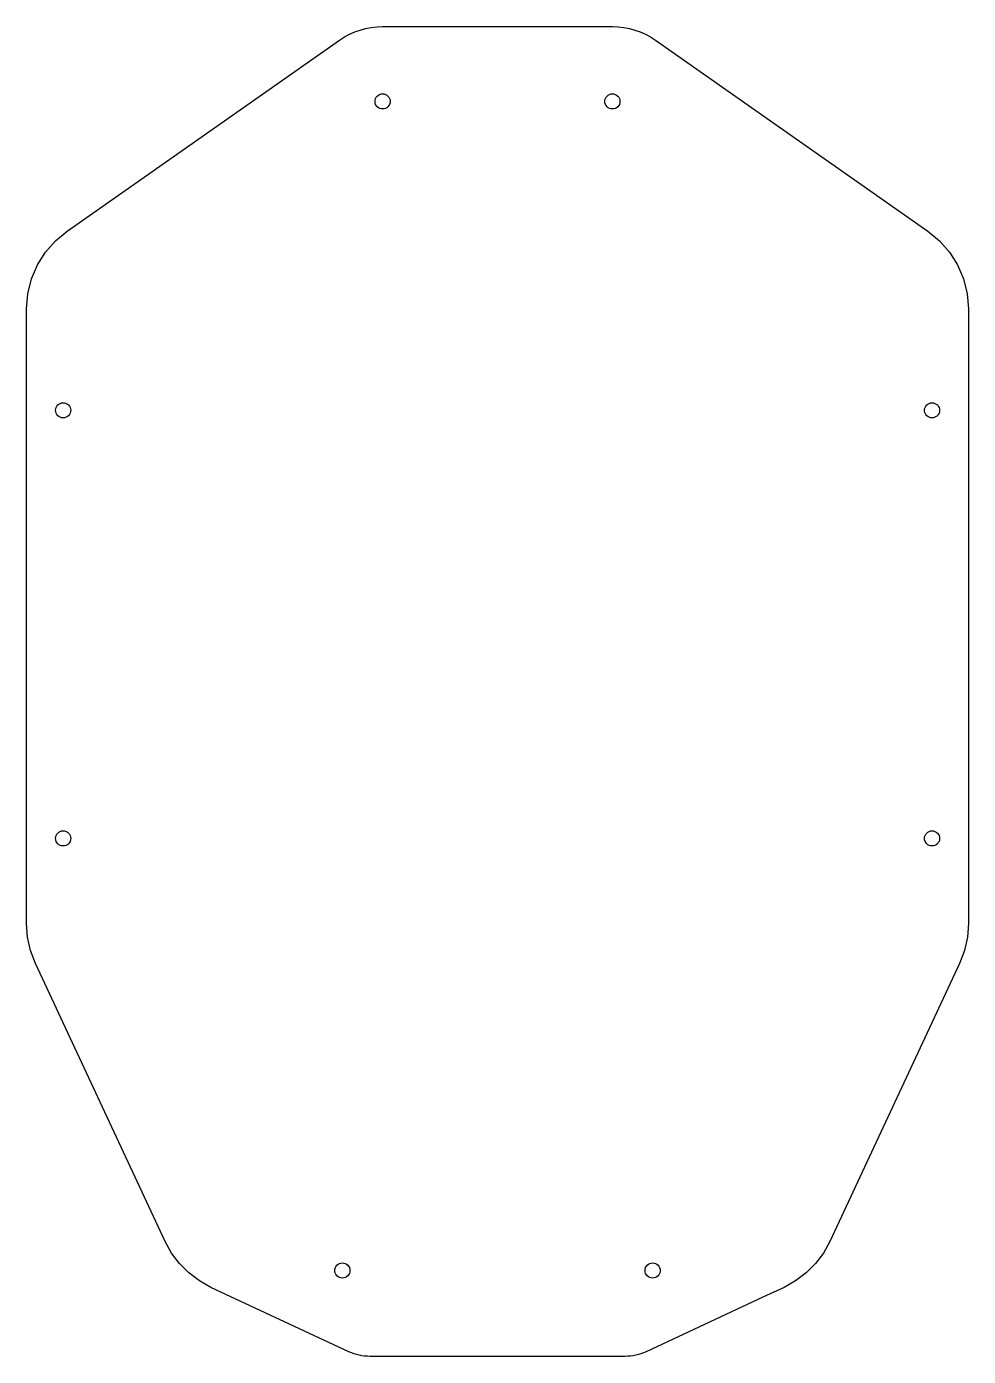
# Model space of a CAD drawing. Header units: millimetres. Extents: x -94 to 94, y -133 to 133.
import ezdxf

# ---------------------------------------------------------------- set-up
doc = ezdxf.new("R2010")
doc.units = ezdxf.units.MM
doc.layers.get('0').update_dxf_attribs({"linetype": 'CONTINUOUS'})

msp = doc.modelspace()

# ---------------------------------------------------------------- linework, layer by layer
msp.add_lwpolyline([(-94.46, -46.51), (-94.46, 76.75), (-94.21, 79.78), (-93.49, 82.74), (-92.3, 85.54), (-90.69, 88.12), (-88.68, 90.41), (-86.33, 92.35), (-31.66, 130.64, -0.153915), (-23.05, 133.35), (23.05, 133.35, -0.153915), (31.66, 130.64), (86.33, 92.35), (88.68, 90.41), (90.69, 88.12), (92.3, 85.54), (93.49, 82.74), (94.21, 79.78), (94.46, 76.75), (94.46, -46.51), (94.26, -49.27), (93.66, -51.97), (92.67, -54.56), (66.68, -110.29), (65.39, -112.62), (63.79, -114.74), (61.91, -116.62), (59.79, -118.22), (57.47, -119.51), (53.19, -121.5), (29.79, -132.41, -0.109516), (25.56, -133.35), (-25.56, -133.35, -0.109516), (-29.79, -132.41), (-57.47, -119.51), (-59.79, -118.22), (-61.91, -116.62), (-63.79, -114.74), (-65.39, -112.62), (-66.68, -110.29), (-92.67, -54.56), (-93.66, -51.97), (-94.26, -49.27)], format="xyb", close=True)
msp.add_lwpolyline([(-94.46, -46.51), (-94.46, 76.75), (-94.21, 79.78), (-93.49, 82.74), (-92.3, 85.54), (-90.69, 88.12), (-88.68, 90.41), (-86.33, 92.35), (-31.66, 130.64, -0.153915), (-23.05, 133.35), (23.05, 133.35, -0.153915), (31.66, 130.64), (86.33, 92.35), (88.68, 90.41), (90.69, 88.12), (92.3, 85.54), (93.49, 82.74), (94.21, 79.78), (94.46, 76.75), (94.46, -46.51), (94.26, -49.27), (93.66, -51.97), (92.67, -54.56), (66.68, -110.29), (65.39, -112.62), (63.79, -114.74), (61.91, -116.62), (59.79, -118.22), (57.47, -119.51), (53.19, -121.5), (29.79, -132.41, -0.109516), (25.56, -133.35), (-25.56, -133.35, -0.109516), (-29.79, -132.41), (-57.47, -119.51), (-59.79, -118.22), (-61.91, -116.62), (-63.79, -114.74), (-65.39, -112.62), (-66.68, -110.29), (-92.67, -54.56), (-93.66, -51.97), (-94.26, -49.27)], format="xyb", close=True)
for centre in [(-23.05, 118.35), (23.05, 118.35), (-87.13, 56.39), (-87.13, 56.39), (87.16, 56.39), (87.16, 56.39), (-87.13, -29.46), (-87.13, -29.46), (87.16, -29.46), (87.16, -29.46), (-31.12, -116.13), (-31.12, -116.13), (31.12, -116.13), (31.12, -116.13)]:
    msp.add_circle(centre, 1.52)

doc.saveas('drawing.dxf')
